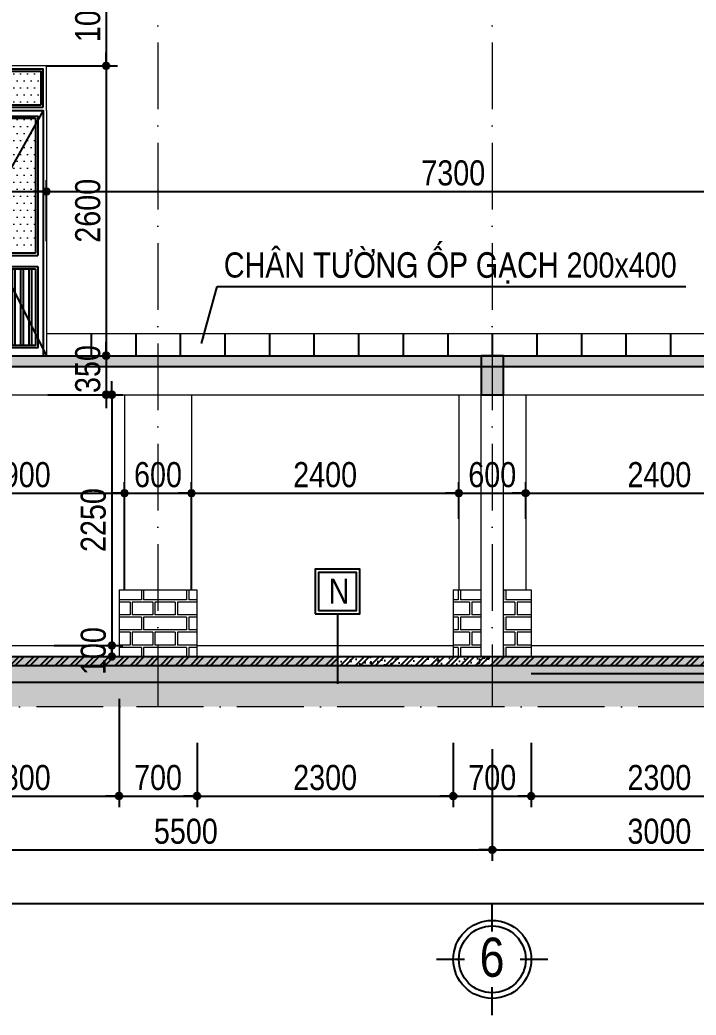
# Model space of a CAD drawing. Extents: x -1107188 to -523840, y 39692 to 514392.
# Drawn here: x -1063718 to -1057648, y 347900 to 356829 of the extents above; entities that cross this region are included whole.
import ezdxf
from ezdxf.enums import TextEntityAlignment as Align

# ---------------------------------------------------------------- set-up
doc = ezdxf.new("R2010")
doc.units = 0
doc.linetypes.add('ACAD_ISO10W100', pattern=[18, 12, -3, 0, -3])
doc.layers.get('0').update_dxf_attribs({"color": 255, "linetype": 'CONTINUOUS'})
doc.layers.get('DEFPOINTS').update_dxf_attribs({"linetype": 'CONTINUOUS'})
for name, color, linetype in [('009', 251, 'CONTINUOUS'), ('04', 4, 'CONTINUOUS'), ('DIM', 1, 'CONTINUOUS'), ('DOOR', 20, 'CONTINUOUS'), ('HACTH', 8, 'CONTINUOUS'), ('HATCH', 8, 'CONTINUOUS'), ('TAGS', 60, 'CONTINUOUS'), ('TEXT', 7, 'CONTINUOUS'), ('TUONG', 131, 'CONTINUOUS')]:
    doc.layers.add(name, color=color, linetype=linetype)
for name, color, linetype, lineweight in [('HACHT', 8, 'CONTINUOUS', 5), ('kinh', 153, 'CONTINUOUS', 13), ('NET-THAY', 2, 'CONTINUOUS', 13), ('TRUC', 24, 'CONTINUOUS', 0)]:
    doc.layers.add(name, color=color, linetype=linetype, lineweight=lineweight)
doc.styles.add('1', font='', dxfattribs={"height": 250})
doc.styles.add('HEL-CONDENSE', font='')
doc.styles.add('HELVECONDENSE', font='', dxfattribs={"height": 250})
doc.styles.add('KICHTHUOC', font='', dxfattribs={"width": 0.8})
doc.styles.add('VNI-HELVE-CONDENSEN', font='')
doc.styles.get('1').set_extended_font_data('VNI-Helve-Condense')
doc.styles.get('HEL-CONDENSE').set_extended_font_data('VNI-Helve-Condense')
doc.styles.get('HELVECONDENSE').set_extended_font_data('VNI-Helve-Condense')
doc.styles.get('KICHTHUOC').set_extended_font_data('VNI-Helve-Condense')
doc.styles.get('VNI-HELVE-CONDENSEN').set_extended_font_data('VNI-Helve-Condense')
doc.dimstyles.new('1-100', dxfattribs={"dimtxt": 200, "dimasz": 60, "dimexe": 0, "dimexo": 0, "dimgap": 70, "dimtad": 1, "dimtoh": 1, "dimdec": 0, "dimzin": 9, "dimdsep": 46, "dimtxsty": 'KICHTHUOC', "dimblk": 'KTHUOC', "dimcen": 15, "dimdle": 150, "dimclrd": 256, "dimclre": 256, "dimclrt": 7, "dimadec": 0, "dimazin": 0, "dimtfac": 1, "dimtdec": 0, "dimtix": 1, "dimtmove": 2, "dimatfit": 3, "dimfxl": 1, "dimtolj": 1, "dimtzin": 1, "dimarcsym": 0})
doc.dimstyles.new('D100', dxfattribs={"dimtxt": 225, "dimasz": 1.2, "dimexe": 100, "dimexo": 0, "dimgap": 50, "dimtad": 1, "dimdec": 0, "dimzin": 13, "dimdsep": 46, "dimtxsty": 'HEL-CONDENSE', "dimblk": 'D50', "dimcen": 0, "dimclrd": 1, "dimclre": 1, "dimclrt": 7, "dimadec": 0, "dimazin": 0, "dimtfac": 1, "dimtdec": 0, "dimtmove": 0, "dimatfit": 3, "dimldrblk": 'D50', "dimfxl": 1, "dimtolj": 1, "dimtzin": 13, "dimarcsym": 0})
pattern_1 = [(180, (-2383834.07, 165585.9), (-3e-14, -270.968), [387.35, -19.05]), (180, (-2383834.07, 165471.6), (-3e-14, -270.968), [387.35, -19.05]), (180, (-2383935.67, 165450.43), (-3e-14, -270.968), [184.15, -19.05]), (180, (-2383935.67, 165336.13), (-3e-14, -270.968), [184.15, -19.05]), (270, (-2383834.07, 165585.9), (406.4, -7e-14), [114.3, -156.6672]), (270, (-2383815, 165585.9), (406.4, -7e-14), [114.3, -156.6672]), (270, (-2383935.67, 165450.43), (203.2, -4e-14), [114.3, -156.6672]), (270, (-2383916.62, 165450.43), (203.2, -4e-14), [114.3, -156.6672])]
pattern_2 = [(50, (-2383834.07, 165885.91), (182.184669, -15.939086), [19.05, -209.55]), (355, (-2383834.07, 165885.91), (-35.242826, 191.056643), [15.24, -167.64]), (100.451, (-2383818.89, 165884.58), (146.942502, 175.116688), [16.19, -178.09]), (46.1842, (-2383834.07, 165936.71), (271.07904, -42.042328), [28.575, -314.325]), (96.6356, (-2383811.48, 165933.2), (237.404234, 247.425556), [24.285, -267.135]), (351.184, (-2383834.07, 165936.7), (237.404606, 247.42512), [22.86, -251.46]), (21, (-2383808.67, 165924.01), (151.61488, -102.265519), [19.05, -209.55]), (326, (-2383808.67, 165924.01), (61.802028, 184.187966), [15.24, -167.64]), (71.4514, (-2383796.04, 165915.49), (213.41649, 81.922858), [16.19, -178.09]), (37.5, (-2383834.07, 165885.91), (3.0886033, 84.555039), [0, -165.608, 0, -170.18, 0, -168.275]), (7.5, (-2383834.07, 165885.91), (66.8196625, 100.180575), [0, -97.028, 0, -161.798, 0, -64.135]), (327.5, (-2383890.71, 165885.91), (135.590595, -5.728744), [0, -63.5, 0, -198.12, 0, -262.89]), (317.5, (-2383916.11, 165885.91), (148.129181, 25.426491), [0, -82.55, 0, -131.572, 0, -186.69])]
pattern_3 = [(37.5, (-2383834.07, 165885.91), (-3.2000626, 97.8826475), [0, -77.216, 0, -86.36, 0, -82.55]), (7.5, (-2383834.07, 165885.91), (89.904657, 143.36502), [0, -41.656, 0, -69.596, 0, -26.67]), (327.5, (-2383896.55, 165885.91), (158.198474, 0.287437), [0, -25.4, 0, -91.44, 0, -119.38]), (317.5, (-2383896.55, 165885.91), (152.71129, 44.585865), [0, -12.7, 0, -59.944, 0, -68.58])]
pattern_4 = [(45, (-2383834.07, 165885.91), (-67.351921, 67.351921), []), (45, (-2383789.17, 165885.91), (-67.351921, 67.351921), [])]

# ---------------------------------------------------------------- blocks, each defined once
blk = doc.blocks.new('D50')
at = {"layer": 'DIM'}
blk.add_hatch(color=256, dxfattribs=at).paths.add_polyline_path([(25, 0, 1), (-25, 0, 1)])
blk.add_line((25, 0), (100, 0), dxfattribs=at)
blk.add_circle((0, 0), 25, dxfattribs=at)
blk = doc.blocks.new('*D1077')
at = {"layer": 'DEFPOINTS', "color": 0, "transparency": 16777216}
for p in [(-1064978, 350287.3), (-1059478, 350287.3), (-1059478, 349383.3)]:
    blk.add_point(p, dxfattribs=at)
at = {"layer": 'DIM', "color": 1, "lineweight": -2, "transparency": 16777216}
for p, q in [((-1064978, 350287.3), (-1064978, 349283.3)), ((-1059478, 350287.3), (-1059478, 349283.3)), ((-1064976.8, 349383.3), (-1059479.2, 349383.3))]:
    blk.add_line(p, q, dxfattribs=at)
at = {"layer": 'DIM', "color": 1, "lineweight": -2, "transparency": 16777216, "xscale": 1.199999999999999, "yscale": 1.199999999999999, "zscale": 1.199999999999999, "rotation": 180}
blk.add_blockref('D50', (-1064978, 349383.3), dxfattribs=at)
at = {"layer": 'DIM', "color": 1, "lineweight": -2, "transparency": 16777216, "xscale": 1.199999999999999, "yscale": 1.199999999999999, "zscale": 1.199999999999999}
blk.add_blockref('D50', (-1059478, 349383.3), dxfattribs=at)
at = {"layer": 'DIM', "color": 7, "transparency": 16777216, "insert": (-1062228, 349548.2), "char_height": 225, "attachment_point": 5, "style": 'HEL-CONDENSE'}
blk.add_mtext('\\A1;5500', dxfattribs=at)
blk = doc.blocks.new('*D1078')
at = {"layer": 'DEFPOINTS', "color": 0, "transparency": 16777216}
for p in [(-1059478, 350287.3), (-1056478, 350287.3), (-1056478, 349383.3)]:
    blk.add_point(p, dxfattribs=at)
at = {"layer": 'DIM', "color": 1, "lineweight": -2, "transparency": 16777216}
for p, q in [((-1059478, 350287.3), (-1059478, 349283.3)), ((-1056478, 350287.3), (-1056478, 349283.3)), ((-1059476.8, 349383.3), (-1056479.2, 349383.3))]:
    blk.add_line(p, q, dxfattribs=at)
at = {"layer": 'DIM', "color": 1, "lineweight": -2, "transparency": 16777216, "xscale": 1.199999999999999, "yscale": 1.199999999999999, "zscale": 1.199999999999999, "rotation": 180}
blk.add_blockref('D50', (-1059478, 349383.3), dxfattribs=at)
at = {"layer": 'DIM', "color": 1, "lineweight": -2, "transparency": 16777216, "xscale": 1.199999999999999, "yscale": 1.199999999999999, "zscale": 1.199999999999999}
blk.add_blockref('D50', (-1056478, 349383.3), dxfattribs=at)
at = {"layer": 'DIM', "color": 7, "transparency": 16777216, "insert": (-1057978, 349548.2), "char_height": 225, "attachment_point": 5, "style": 'HEL-CONDENSE'}
blk.add_mtext('\\A1;3000', dxfattribs=at)
blk = doc.blocks.new('*D1080')
at = {"layer": 'DEFPOINTS', "color": 0, "transparency": 16777216}
for p in [(-1083478, 350287.3), (-1050478, 350287.3), (-1050478, 348899.9)]:
    blk.add_point(p, dxfattribs=at)
at = {"layer": 'DIM', "color": 1, "lineweight": -2, "transparency": 16777216}
for p, q in [((-1083478, 350287.3), (-1083478, 348799.9)), ((-1050478, 350287.3), (-1050478, 348799.9)), ((-1083476.8, 348899.9), (-1050479.2, 348899.9))]:
    blk.add_line(p, q, dxfattribs=at)
at = {"layer": 'DIM', "color": 1, "lineweight": -2, "transparency": 16777216, "xscale": 1.199999999999999, "yscale": 1.199999999999999, "zscale": 1.199999999999999, "rotation": 180}
blk.add_blockref('D50', (-1083478, 348899.9), dxfattribs=at)
at = {"layer": 'DIM', "color": 1, "lineweight": -2, "transparency": 16777216, "xscale": 1.199999999999999, "yscale": 1.199999999999999, "zscale": 1.199999999999999}
blk.add_blockref('D50', (-1050478, 348899.9), dxfattribs=at)
at = {"layer": 'DIM', "color": 7, "transparency": 16777216, "insert": (-1066978, 349064.8), "char_height": 225, "attachment_point": 5, "style": 'HEL-CONDENSE'}
blk.add_mtext('\\A1;33000', dxfattribs=at)
blk = doc.blocks.new('A$C206177D3')
at = {"layer": 'TAGS', "ltscale": 1000}
for p, q in [((-36.6, 240.1), (-36.6, 490.1)), ((-286.6, -9.9), (-536.6, -9.9)), ((463.4, -9.9), (213.4, -9.9)), ((-36.6, -509.9), (-36.6, -259.9))]:
    blk.add_line(p, q, dxfattribs=at)
blk.add_circle((-36.6, -9.9), 350, dxfattribs=at)
at = {"layer": 'TAGS', "color": 254, "ltscale": 1000}
blk.add_circle((-36.6, -9.9), 300, dxfattribs=at)
at = {"layer": 'TAGS', "ltscale": 1000, "style": 'VNI-HELVE-CONDENSEN'}
blk.add_attdef('A', text='', height=350, dxfattribs=at).set_placement((-38.3, -165.6), align=Align.CENTER)
blk = doc.blocks.new('KH-CUADI')
at = {"layer": 'TAGS'}
blk.add_lwpolyline([(-124, 300), (-300, 124), (-300, -124), (-124, -300), (124, -300), (300, -124), (300, 124), (124, 300)], close=True, dxfattribs=at)
at = {"layer": 'TAGS', "style": 'VNI-HELVE-CONDENSEN'}
blk.add_attdef('D', text='', height=300, dxfattribs=at).set_placement((0, 0), align=Align.MIDDLE)
blk = doc.blocks.new('7')
at = {"layer": 'HATCH', "ltscale": 0.5}
h = blk.add_hatch(dxfattribs=at)
h.set_pattern_fill('ANSI32', color=256, scale=200, angle=45, style=0)
h.set_pattern_definition([(90, (-531059.8, 53674.22), (-75, 1e-14), []), (90, (-531034.8, 53699.22), (-75, 1e-14), [])])
h.paths.add_polyline_path([(-394.9, -1820), (-530, -1820), (-530, -2510), (-100, -2510), (-100, -2402.5)])
h.paths.add_polyline_path([(-100, -1820), (-394.9, -1820), (-100, -2402.5)], flags=17)
h.paths.add_polyline_path([(-670, -1820), (-805.1, -1820), (-1100, -2402.5), (-1100, -2510), (-670, -2510)])
h.paths.add_polyline_path([(-805.1, -1820), (-1100, -1820), (-1100, -2402.5)])
at = {"layer": 'kinh', "ltscale": 0.5}
h = blk.add_hatch(dxfattribs=at)
h.set_pattern_fill('DOTS', color=256, scale=1000, style=0)
h.set_pattern_definition([(0, (45757.98, -347217.66), (31.25, 62.5), [0, -62.5])])
h.paths.add_polyline_path([(-1140, -60), (-1140, -340), (-60, -340), (-60, -60)])
h = blk.add_hatch(dxfattribs=at)
h.set_pattern_fill('DOTS', color=256, scale=1000, style=0)
h.set_pattern_definition([(0, (45757.98, -347190.17), (31.25, 62.5), [0, -62.5])])
h.paths.add_polyline_path([(-1100, -472.5), (-1100, -1652.5), (-700, -1652.5), (-700, -472.5)])
h.paths.add_polyline_path([(-100, -1652.5), (-100, -472.5), (-500, -472.5), (-500, -1652.5)])
at = {"layer": 'DOOR'}
for p, q in [((-650, -1700), (-1120, -1700)), ((-550, -1700), (-80, -1700)), ((-650, -1800), (-1120, -1800)), ((-550, -1800), (-80, -1800))]:
    blk.add_line(p, q, dxfattribs=at)
for points in [[(-30, -370), (-30, -30), (-1170, -30)], [(-1170, -370), (-1170, -30)], [(-1170, -370), (-30, -370)], [(-600, -2600), (-600, -400), (-1170, -400), (-1170, -2600)], [(-600, -2600), (-600, -400), (-30, -400), (-30, -2600)], [(-650, -1700), (-650, -450), (-1120, -450), (-1120, -1700)], [(-550, -1700), (-550, -450), (-80, -450), (-80, -1700)], [(-1120, -1800), (-1120, -2530), (-650, -2530), (-650, -1800)], [(-80, -1800), (-80, -2530), (-550, -2530), (-550, -1800)]]:
    blk.add_lwpolyline(points, dxfattribs=at)
at = {"layer": 'HACTH'}
blk.add_lwpolyline([(-50, -350), (-50, -50), (-1150, -50), (-1150, -350), (-50, -350)], close=True, dxfattribs=at)
for points in [[(-1170, -400), (-600, -1415), (-1200, -2600)], [(-30, -400), (-600, -1415), (0, -2600)]]:
    blk.add_lwpolyline(points, dxfattribs=at)
for radius in [28.7, 7.25]:
    blk.add_circle((-510.6, -1750), radius, dxfattribs=at)
at = {"layer": 'HATCH'}
for p, q in [((-670, -470), (-1100, -470)), ((-1100, -470), (-1100, -1680)), ((-670, -1680), (-670, -470)), ((-530, -1680), (-530, -470)), ((-530, -470), (-100, -470)), ((-100, -470), (-100, -1680)), ((-1100, -1680), (-670, -1680)), ((-100, -1680), (-530, -1680)), ((-1100, -1820), (-1100, -2510)), ((-670, -1820), (-1100, -1820)), ((-670, -2510), (-670, -1820)), ((-530, -2510), (-530, -1820)), ((-530, -1820), (-100, -1820)), ((-100, -1820), (-100, -2510)), ((-1100, -2510), (-670, -2510)), ((-100, -2510), (-530, -2510))]:
    blk.add_line(p, q, dxfattribs=at)
at = {"layer": 'NET-THAY'}
for p, q in [((-1200, -400), (-1200, -2600)), ((0, -400), (0, -2600)), ((-600, -2600), (-1200, -2600)), ((-600, -2600), (0, -2600))]:
    blk.add_line(p, q, dxfattribs=at)
for points in [[(0, -400), (0, 0), (-1200, 0)], [(-1200, -400), (-1200, 0)], [(-505.4, -1750), (-514.7, -1750)]]:
    blk.add_lwpolyline(points, dxfattribs=at)
blk.add_circle((-510.6, -1750), 35.2, dxfattribs=at)
at = {"layer": 'TAGS', "linetype": 'Continuous'}
ref = blk.add_blockref('KH-CUADI', (-600.1, -196.3), dxfattribs=dict(at, xscale=0.75, yscale=0.75, zscale=0.75, rotation=180))
ref.add_attrib('D', 'Ñ2', dxfattribs={"color": 7, "height": 200, "style": 'VNI-HELVE-CONDENSEN'}).set_placement((-600.1, -196.3), align=Align.MIDDLE)
blk = doc.blocks.new('*D1178')
at = {"layer": 'DEFPOINTS', "color": 0, "linetype": 'Continuous', "transparency": 16777216}
for p in [(-1063280.7, 357416.2), (-1063478, 356416.2), (-1062942.7, 356416.2)]:
    blk.add_point(p, dxfattribs=at)
at = {"layer": 'DIM', "color": 1, "linetype": 'Continuous', "lineweight": -2, "transparency": 16777216}
for p, q in [((-1063280.7, 357416.2), (-1062842.7, 357416.2)), ((-1062942.7, 357415), (-1062942.7, 356417.4)), ((-1063478, 356416.2), (-1062842.7, 356416.2))]:
    blk.add_line(p, q, dxfattribs=at)
at = {"layer": 'DIM', "color": 1, "linetype": 'Continuous', "lineweight": -2, "transparency": 16777216, "xscale": 1.199999999999999, "yscale": 1.199999999999999, "zscale": 1.199999999999999}
for p, rotation in [((-1062942.7, 357416.2), 90), ((-1062942.7, 356416.2), 270)]:
    blk.add_blockref('D50', p, dxfattribs=dict(at, rotation=rotation))
at = {"layer": 'DIM', "color": 7, "linetype": 'Continuous', "transparency": 16777216, "insert": (-1063107.6, 356916.2), "char_height": 225, "attachment_point": 5, "rotation": 90, "style": 'HEL-CONDENSE'}
blk.add_mtext('\\A1;1000', dxfattribs=at)
blk = doc.blocks.new('*D1179')
at = {"layer": 'DEFPOINTS', "color": 0, "linetype": 'Continuous', "transparency": 16777216}
for p in [(-1063478, 356416.2), (-1063258.6, 353816.2), (-1062942.7, 353816.2)]:
    blk.add_point(p, dxfattribs=at)
at = {"layer": 'DIM', "color": 1, "linetype": 'Continuous', "lineweight": -2, "transparency": 16777216}
for p, q in [((-1063478, 356416.2), (-1062842.7, 356416.2)), ((-1062942.7, 356415), (-1062942.7, 353817.4)), ((-1063258.6, 353816.2), (-1062842.7, 353816.2))]:
    blk.add_line(p, q, dxfattribs=at)
at = {"layer": 'DIM', "color": 1, "linetype": 'Continuous', "lineweight": -2, "transparency": 16777216, "xscale": 1.199999999999999, "yscale": 1.199999999999999, "zscale": 1.199999999999999}
for p, rotation in [((-1062942.7, 356416.2), 90), ((-1062942.7, 353816.2), 270)]:
    blk.add_blockref('D50', p, dxfattribs=dict(at, rotation=rotation))
at = {"layer": 'DIM', "color": 7, "linetype": 'Continuous', "transparency": 16777216, "insert": (-1063107.6, 355116.2), "char_height": 225, "attachment_point": 5, "rotation": 90, "style": 'HEL-CONDENSE'}
blk.add_mtext('\\A1;2600', dxfattribs=at)
blk = doc.blocks.new('*D1180')
at = {"layer": 'DEFPOINTS', "color": 0, "linetype": 'Continuous', "transparency": 16777216}
for p in [(-1063258.6, 353816.2), (-1063432.9, 353466.2), (-1062942.7, 353466.2)]:
    blk.add_point(p, dxfattribs=at)
at = {"layer": 'DIM', "color": 1, "linetype": 'Continuous', "lineweight": -2, "transparency": 16777216}
for p, q in [((-1063258.6, 353816.2), (-1062842.7, 353816.2)), ((-1062942.7, 353815), (-1062942.7, 353467.4)), ((-1063432.9, 353466.2), (-1062842.7, 353466.2))]:
    blk.add_line(p, q, dxfattribs=at)
at = {"layer": 'DIM', "color": 1, "linetype": 'Continuous', "lineweight": -2, "transparency": 16777216, "xscale": 1.199999999999999, "yscale": 1.199999999999999, "zscale": 1.199999999999999}
for p, rotation in [((-1062942.7, 353816.2), 90), ((-1062942.7, 353466.2), 270)]:
    blk.add_blockref('D50', p, dxfattribs=dict(at, rotation=rotation))
at = {"layer": 'DIM', "color": 7, "linetype": 'Continuous', "transparency": 16777216, "insert": (-1063107.6, 353696.2), "char_height": 225, "attachment_point": 5, "rotation": 90, "style": 'HEL-CONDENSE'}
blk.add_mtext('\\A1;350', dxfattribs=at)
blk = doc.blocks.new('*D1210')
at = {"layer": 'DEFPOINTS', "color": 0, "linetype": 'Continuous', "transparency": 16777216}
for p in [(-1063466.7, 353466.2), (-1063410.6, 351216.2), (-1062892.7, 351216.2)]:
    blk.add_point(p, dxfattribs=at)
at = {"layer": 'DIM', "color": 1, "linetype": 'Continuous', "lineweight": -2, "transparency": 16777216}
for p, q in [((-1063466.7, 353466.2), (-1062792.7, 353466.2)), ((-1062892.7, 353465), (-1062892.7, 351217.4)), ((-1063410.6, 351216.2), (-1062792.7, 351216.2))]:
    blk.add_line(p, q, dxfattribs=at)
at = {"layer": 'DIM', "color": 1, "linetype": 'Continuous', "lineweight": -2, "transparency": 16777216, "xscale": 1.199999999999999, "yscale": 1.199999999999999, "zscale": 1.199999999999999}
for p, rotation in [((-1062892.7, 353466.2), 90), ((-1062892.7, 351216.2), 270)]:
    blk.add_blockref('D50', p, dxfattribs=dict(at, rotation=rotation))
at = {"layer": 'DIM', "color": 7, "linetype": 'Continuous', "transparency": 16777216, "insert": (-1063057.6, 352341.2), "char_height": 225, "attachment_point": 5, "rotation": 90, "style": 'HEL-CONDENSE'}
blk.add_mtext('\\A1;2250', dxfattribs=at)
blk = doc.blocks.new('*D1211')
at = {"layer": 'DEFPOINTS', "color": 0, "linetype": 'Continuous', "transparency": 16777216}
for p in [(-1063410.6, 351216.2), (-1063410.6, 351116.2), (-1062892.7, 351116.2)]:
    blk.add_point(p, dxfattribs=at)
at = {"layer": 'DIM', "color": 1, "linetype": 'Continuous', "lineweight": -2, "transparency": 16777216}
for p, q in [((-1063410.6, 351216.2), (-1062792.7, 351216.2)), ((-1062892.7, 351217.4), (-1062892.7, 351218.6)), ((-1062892.7, 351216.2), (-1062892.7, 351116.2)), ((-1063410.6, 351116.2), (-1062792.7, 351116.2)), ((-1062892.7, 351115), (-1062892.7, 351113.8))]:
    blk.add_line(p, q, dxfattribs=at)
at = {"layer": 'DIM', "color": 1, "linetype": 'Continuous', "lineweight": -2, "transparency": 16777216, "xscale": 1.199999999999999, "yscale": 1.199999999999999, "zscale": 1.199999999999999}
for p, rotation in [((-1062892.7, 351216.2), 270), ((-1062892.7, 351116.2), 90)]:
    blk.add_blockref('D50', p, dxfattribs=dict(at, rotation=rotation))
at = {"layer": 'DIM', "color": 7, "linetype": 'Continuous', "transparency": 16777216, "insert": (-1063057.6, 351166.2), "char_height": 225, "attachment_point": 5, "rotation": 90, "style": 'HEL-CONDENSE'}
blk.add_mtext('\\A1;100', dxfattribs=at)
blk = doc.blocks.new('*D1193')
at = {"layer": 'DEFPOINTS', "color": 0, "linetype": 'Continuous', "transparency": 16777216}
for p in [(-1063478, 355289.7), (-1064678, 355093.1), (-1063478, 354842.4)]:
    blk.add_point(p, dxfattribs=at)
at = {"layer": 'DIM', "color": 1, "linetype": 'Continuous', "lineweight": -2, "transparency": 16777216}
for p, q in [((-1064678, 355093.1), (-1064678, 355389.7)), ((-1063478, 354842.4), (-1063478, 355389.7)), ((-1064676.8, 355289.7), (-1063479.2, 355289.7))]:
    blk.add_line(p, q, dxfattribs=at)
at = {"layer": 'DIM', "color": 1, "linetype": 'Continuous', "lineweight": -2, "transparency": 16777216, "xscale": 1.199999999999999, "yscale": 1.199999999999999, "zscale": 1.199999999999999, "rotation": 180}
blk.add_blockref('D50', (-1064678, 355289.7), dxfattribs=at)
at = {"layer": 'DIM', "color": 1, "linetype": 'Continuous', "lineweight": -2, "transparency": 16777216, "xscale": 1.199999999999999, "yscale": 1.199999999999999, "zscale": 1.199999999999999}
blk.add_blockref('D50', (-1063478, 355289.7), dxfattribs=at)
at = {"layer": 'DIM', "color": 7, "linetype": 'Continuous', "transparency": 16777216, "insert": (-1064078, 355454.6), "char_height": 225, "attachment_point": 5, "style": 'HEL-CONDENSE'}
blk.add_mtext('\\A1;1200', dxfattribs=at)
blk = doc.blocks.new('*D1194')
at = {"layer": 'DEFPOINTS', "color": 0, "linetype": 'Continuous', "transparency": 16777216}
for p in [(-1056178, 355289.7), (-1056178, 355093.1), (-1063478, 354842.4)]:
    blk.add_point(p, dxfattribs=at)
at = {"layer": 'DIM', "color": 1, "linetype": 'Continuous', "lineweight": -2, "transparency": 16777216}
for p, q in [((-1063478, 354842.4), (-1063478, 355389.7)), ((-1056178, 355093.1), (-1056178, 355389.7)), ((-1063476.8, 355289.7), (-1056179.2, 355289.7))]:
    blk.add_line(p, q, dxfattribs=at)
at = {"layer": 'DIM', "color": 1, "linetype": 'Continuous', "lineweight": -2, "transparency": 16777216, "xscale": 1.199999999999999, "yscale": 1.199999999999999, "zscale": 1.199999999999999, "rotation": 180}
blk.add_blockref('D50', (-1063478, 355289.7), dxfattribs=at)
at = {"layer": 'DIM', "color": 1, "linetype": 'Continuous', "lineweight": -2, "transparency": 16777216, "xscale": 1.199999999999999, "yscale": 1.199999999999999, "zscale": 1.199999999999999}
blk.add_blockref('D50', (-1056178, 355289.7), dxfattribs=at)
at = {"layer": 'DIM', "color": 7, "linetype": 'Continuous', "transparency": 16777216, "insert": (-1059828, 355454.6), "char_height": 225, "attachment_point": 5, "style": 'HEL-CONDENSE'}
blk.add_mtext('\\A1;7300', dxfattribs=at)
blk = doc.blocks.new('*D1270')
at = {"layer": 'DEFPOINTS', "color": 0, "linetype": 'Continuous', "transparency": 16777216}
for p in [(-1062828, 350737.3), (-1064628, 350251.3), (-1062828, 349865.3)]:
    blk.add_point(p, dxfattribs=at)
at = {"layer": 'DIM', "color": 1, "linetype": 'Continuous', "lineweight": -2, "transparency": 16777216}
for p, q in [((-1062828, 350737.3), (-1062828, 349765.3)), ((-1064628, 350251.3), (-1064628, 349765.3)), ((-1064626.8, 349865.3), (-1062829.2, 349865.3))]:
    blk.add_line(p, q, dxfattribs=at)
at = {"layer": 'DIM', "color": 1, "linetype": 'Continuous', "lineweight": -2, "transparency": 16777216, "xscale": 1.199999999999999, "yscale": 1.199999999999999, "zscale": 1.199999999999999, "rotation": 180}
blk.add_blockref('D50', (-1064628, 349865.3), dxfattribs=at)
at = {"layer": 'DIM', "color": 1, "linetype": 'Continuous', "lineweight": -2, "transparency": 16777216, "xscale": 1.199999999999999, "yscale": 1.199999999999999, "zscale": 1.199999999999999}
blk.add_blockref('D50', (-1062828, 349865.3), dxfattribs=at)
at = {"layer": 'DIM', "color": 7, "linetype": 'Continuous', "transparency": 16777216, "insert": (-1063728, 350030.2), "char_height": 225, "attachment_point": 5, "style": 'HEL-CONDENSE'}
blk.add_mtext('\\A1;1800', dxfattribs=at)
blk = doc.blocks.new('*D1271')
at = {"layer": 'DEFPOINTS', "color": 0, "linetype": 'Continuous', "transparency": 16777216}
for p in [(-1062128, 350342.6), (-1062828, 350251.3), (-1062128, 349865.3)]:
    blk.add_point(p, dxfattribs=at)
at = {"layer": 'DIM', "color": 1, "linetype": 'Continuous', "lineweight": -2, "transparency": 16777216}
for p, q in [((-1062128, 350342.6), (-1062128, 349765.3)), ((-1062828, 350251.3), (-1062828, 349765.3)), ((-1062826.8, 349865.3), (-1062129.2, 349865.3))]:
    blk.add_line(p, q, dxfattribs=at)
at = {"layer": 'DIM', "color": 1, "linetype": 'Continuous', "lineweight": -2, "transparency": 16777216, "xscale": 1.199999999999999, "yscale": 1.199999999999999, "zscale": 1.199999999999999, "rotation": 180}
blk.add_blockref('D50', (-1062828, 349865.3), dxfattribs=at)
at = {"layer": 'DIM', "color": 1, "linetype": 'Continuous', "lineweight": -2, "transparency": 16777216, "xscale": 1.199999999999999, "yscale": 1.199999999999999, "zscale": 1.199999999999999}
blk.add_blockref('D50', (-1062128, 349865.3), dxfattribs=at)
at = {"layer": 'DIM', "color": 7, "linetype": 'Continuous', "transparency": 16777216, "insert": (-1062478, 350030.2), "char_height": 225, "attachment_point": 5, "style": 'HEL-CONDENSE'}
blk.add_mtext('\\A1;700', dxfattribs=at)
blk = doc.blocks.new('*D1272')
at = {"layer": 'DEFPOINTS', "color": 0, "linetype": 'Continuous', "transparency": 16777216}
for p in [(-1062128, 350342.6), (-1059828, 350342.6), (-1059828, 349865.3)]:
    blk.add_point(p, dxfattribs=at)
at = {"layer": 'DIM', "color": 1, "linetype": 'Continuous', "lineweight": -2, "transparency": 16777216}
for p, q in [((-1062128, 350342.6), (-1062128, 349765.3)), ((-1059828, 350342.6), (-1059828, 349765.3)), ((-1062126.8, 349865.3), (-1059829.2, 349865.3))]:
    blk.add_line(p, q, dxfattribs=at)
at = {"layer": 'DIM', "color": 1, "linetype": 'Continuous', "lineweight": -2, "transparency": 16777216, "xscale": 1.199999999999999, "yscale": 1.199999999999999, "zscale": 1.199999999999999, "rotation": 180}
blk.add_blockref('D50', (-1062128, 349865.3), dxfattribs=at)
at = {"layer": 'DIM', "color": 1, "linetype": 'Continuous', "lineweight": -2, "transparency": 16777216, "xscale": 1.199999999999999, "yscale": 1.199999999999999, "zscale": 1.199999999999999}
blk.add_blockref('D50', (-1059828, 349865.3), dxfattribs=at)
at = {"layer": 'DIM', "color": 7, "linetype": 'Continuous', "transparency": 16777216, "insert": (-1060978, 350030.2), "char_height": 225, "attachment_point": 5, "style": 'HEL-CONDENSE'}
blk.add_mtext('\\A1;2300', dxfattribs=at)
blk = doc.blocks.new('*D1273')
at = {"layer": 'DEFPOINTS', "color": 0, "linetype": 'Continuous', "transparency": 16777216}
for p in [(-1059828, 350342.6), (-1059128, 350342.6), (-1059128, 349865.3)]:
    blk.add_point(p, dxfattribs=at)
at = {"layer": 'DIM', "color": 1, "linetype": 'Continuous', "lineweight": -2, "transparency": 16777216}
for p, q in [((-1059828, 350342.6), (-1059828, 349765.3)), ((-1059128, 350342.6), (-1059128, 349765.3)), ((-1059826.8, 349865.3), (-1059129.2, 349865.3))]:
    blk.add_line(p, q, dxfattribs=at)
at = {"layer": 'DIM', "color": 1, "linetype": 'Continuous', "lineweight": -2, "transparency": 16777216, "xscale": 1.199999999999999, "yscale": 1.199999999999999, "zscale": 1.199999999999999, "rotation": 180}
blk.add_blockref('D50', (-1059828, 349865.3), dxfattribs=at)
at = {"layer": 'DIM', "color": 1, "linetype": 'Continuous', "lineweight": -2, "transparency": 16777216, "xscale": 1.199999999999999, "yscale": 1.199999999999999, "zscale": 1.199999999999999}
blk.add_blockref('D50', (-1059128, 349865.3), dxfattribs=at)
at = {"layer": 'DIM', "color": 7, "linetype": 'Continuous', "transparency": 16777216, "insert": (-1059478, 350030.2), "char_height": 225, "attachment_point": 5, "style": 'HEL-CONDENSE'}
blk.add_mtext('\\A1;700', dxfattribs=at)
blk = doc.blocks.new('*D1274')
at = {"layer": 'DEFPOINTS', "color": 0, "linetype": 'Continuous', "transparency": 16777216}
for p in [(-1059128, 350342.6), (-1056828, 350342.6), (-1056828, 349865.3)]:
    blk.add_point(p, dxfattribs=at)
at = {"layer": 'DIM', "color": 1, "linetype": 'Continuous', "lineweight": -2, "transparency": 16777216}
for p, q in [((-1059128, 350342.6), (-1059128, 349765.3)), ((-1056828, 350342.6), (-1056828, 349765.3)), ((-1059126.8, 349865.3), (-1056829.2, 349865.3))]:
    blk.add_line(p, q, dxfattribs=at)
at = {"layer": 'DIM', "color": 1, "linetype": 'Continuous', "lineweight": -2, "transparency": 16777216, "xscale": 1.199999999999999, "yscale": 1.199999999999999, "zscale": 1.199999999999999, "rotation": 180}
blk.add_blockref('D50', (-1059128, 349865.3), dxfattribs=at)
at = {"layer": 'DIM', "color": 1, "linetype": 'Continuous', "lineweight": -2, "transparency": 16777216, "xscale": 1.199999999999999, "yscale": 1.199999999999999, "zscale": 1.199999999999999}
blk.add_blockref('D50', (-1056828, 349865.3), dxfattribs=at)
at = {"layer": 'DIM', "color": 7, "linetype": 'Continuous', "transparency": 16777216, "insert": (-1057978, 350030.2), "char_height": 225, "attachment_point": 5, "style": 'HEL-CONDENSE'}
blk.add_mtext('\\A1;2300', dxfattribs=at)
blk = doc.blocks.new('*D1293')
at = {"layer": 'DEFPOINTS', "color": 0, "linetype": 'Continuous', "transparency": 16777216}
for p in [(-1062778, 352582.4), (-1064678, 351716.2), (-1062778, 351716.2)]:
    blk.add_point(p, dxfattribs=at)
at = {"layer": 'DIM', "color": 1, "linetype": 'Continuous', "lineweight": -2, "transparency": 16777216}
for p, q in [((-1064678, 351716.2), (-1064678, 352682.4)), ((-1062778, 351716.2), (-1062778, 352682.4)), ((-1064676.8, 352582.4), (-1062779.2, 352582.4))]:
    blk.add_line(p, q, dxfattribs=at)
at = {"layer": 'DIM', "color": 1, "linetype": 'Continuous', "lineweight": -2, "transparency": 16777216, "xscale": 1.199999999999999, "yscale": 1.199999999999999, "zscale": 1.199999999999999, "rotation": 180}
blk.add_blockref('D50', (-1064678, 352582.4), dxfattribs=at)
at = {"layer": 'DIM', "color": 1, "linetype": 'Continuous', "lineweight": -2, "transparency": 16777216, "xscale": 1.199999999999999, "yscale": 1.199999999999999, "zscale": 1.199999999999999}
blk.add_blockref('D50', (-1062778, 352582.4), dxfattribs=at)
at = {"layer": 'DIM', "color": 7, "linetype": 'Continuous', "transparency": 16777216, "insert": (-1063728, 352747.3), "char_height": 225, "attachment_point": 5, "style": 'HEL-CONDENSE'}
blk.add_mtext('\\A1;1900', dxfattribs=at)
blk = doc.blocks.new('*D1294')
at = {"layer": 'DEFPOINTS', "color": 0, "linetype": 'Continuous', "transparency": 16777216}
for p in [(-1062178, 352582.4), (-1062778, 351716.2), (-1062178, 351716.2)]:
    blk.add_point(p, dxfattribs=at)
at = {"layer": 'DIM', "color": 1, "linetype": 'Continuous', "lineweight": -2, "transparency": 16777216}
for p, q in [((-1062778, 351716.2), (-1062778, 352682.4)), ((-1062178, 351716.2), (-1062178, 352682.4)), ((-1062776.8, 352582.4), (-1062179.2, 352582.4))]:
    blk.add_line(p, q, dxfattribs=at)
at = {"layer": 'DIM', "color": 1, "linetype": 'Continuous', "lineweight": -2, "transparency": 16777216, "xscale": 1.199999999999999, "yscale": 1.199999999999999, "zscale": 1.199999999999999, "rotation": 180}
blk.add_blockref('D50', (-1062778, 352582.4), dxfattribs=at)
at = {"layer": 'DIM', "color": 1, "linetype": 'Continuous', "lineweight": -2, "transparency": 16777216, "xscale": 1.199999999999999, "yscale": 1.199999999999999, "zscale": 1.199999999999999}
blk.add_blockref('D50', (-1062178, 352582.4), dxfattribs=at)
at = {"layer": 'DIM', "color": 7, "linetype": 'Continuous', "transparency": 16777216, "insert": (-1062478, 352747.3), "char_height": 225, "attachment_point": 5, "style": 'HEL-CONDENSE'}
blk.add_mtext('\\A1;600', dxfattribs=at)
blk = doc.blocks.new('*D1295')
at = {"layer": 'DEFPOINTS', "color": 0, "linetype": 'Continuous', "transparency": 16777216}
for p in [(-1059778, 352582.4), (-1059778, 352352.9), (-1062178, 351716.2)]:
    blk.add_point(p, dxfattribs=at)
at = {"layer": 'DIM', "color": 1, "linetype": 'Continuous', "lineweight": -2, "transparency": 16777216}
for p, q in [((-1062178, 351716.2), (-1062178, 352682.4)), ((-1059778, 352352.9), (-1059778, 352682.4)), ((-1062176.8, 352582.4), (-1059779.2, 352582.4))]:
    blk.add_line(p, q, dxfattribs=at)
at = {"layer": 'DIM', "color": 1, "linetype": 'Continuous', "lineweight": -2, "transparency": 16777216, "xscale": 1.199999999999999, "yscale": 1.199999999999999, "zscale": 1.199999999999999, "rotation": 180}
blk.add_blockref('D50', (-1062178, 352582.4), dxfattribs=at)
at = {"layer": 'DIM', "color": 1, "linetype": 'Continuous', "lineweight": -2, "transparency": 16777216, "xscale": 1.199999999999999, "yscale": 1.199999999999999, "zscale": 1.199999999999999}
blk.add_blockref('D50', (-1059778, 352582.4), dxfattribs=at)
at = {"layer": 'DIM', "color": 7, "linetype": 'Continuous', "transparency": 16777216, "insert": (-1060978, 352747.3), "char_height": 225, "attachment_point": 5, "style": 'HEL-CONDENSE'}
blk.add_mtext('\\A1;2400', dxfattribs=at)
blk = doc.blocks.new('*D1296')
at = {"layer": 'DEFPOINTS', "color": 0, "linetype": 'Continuous', "transparency": 16777216}
for p in [(-1059178, 352582.4), (-1059778, 352352.9), (-1059178, 352352.9)]:
    blk.add_point(p, dxfattribs=at)
at = {"layer": 'DIM', "color": 1, "linetype": 'Continuous', "lineweight": -2, "transparency": 16777216}
for p, q in [((-1059778, 352352.9), (-1059778, 352682.4)), ((-1059178, 352352.9), (-1059178, 352682.4)), ((-1059776.8, 352582.4), (-1059179.2, 352582.4))]:
    blk.add_line(p, q, dxfattribs=at)
at = {"layer": 'DIM', "color": 1, "linetype": 'Continuous', "lineweight": -2, "transparency": 16777216, "xscale": 1.199999999999999, "yscale": 1.199999999999999, "zscale": 1.199999999999999, "rotation": 180}
blk.add_blockref('D50', (-1059778, 352582.4), dxfattribs=at)
at = {"layer": 'DIM', "color": 1, "linetype": 'Continuous', "lineweight": -2, "transparency": 16777216, "xscale": 1.199999999999999, "yscale": 1.199999999999999, "zscale": 1.199999999999999}
blk.add_blockref('D50', (-1059178, 352582.4), dxfattribs=at)
at = {"layer": 'DIM', "color": 7, "linetype": 'Continuous', "transparency": 16777216, "insert": (-1059478, 352747.3), "char_height": 225, "attachment_point": 5, "style": 'HEL-CONDENSE'}
blk.add_mtext('\\A1;600', dxfattribs=at)
blk = doc.blocks.new('*D1297')
at = {"layer": 'DEFPOINTS', "color": 0, "linetype": 'Continuous', "transparency": 16777216}
for p in [(-1056778, 352582.4), (-1059178, 352352.9), (-1056778, 352352.9)]:
    blk.add_point(p, dxfattribs=at)
at = {"layer": 'DIM', "color": 1, "linetype": 'Continuous', "lineweight": -2, "transparency": 16777216}
for p, q in [((-1059178, 352352.9), (-1059178, 352682.4)), ((-1056778, 352352.9), (-1056778, 352682.4)), ((-1059176.8, 352582.4), (-1056779.2, 352582.4))]:
    blk.add_line(p, q, dxfattribs=at)
at = {"layer": 'DIM', "color": 1, "linetype": 'Continuous', "lineweight": -2, "transparency": 16777216, "xscale": 1.199999999999999, "yscale": 1.199999999999999, "zscale": 1.199999999999999, "rotation": 180}
blk.add_blockref('D50', (-1059178, 352582.4), dxfattribs=at)
at = {"layer": 'DIM', "color": 1, "linetype": 'Continuous', "lineweight": -2, "transparency": 16777216, "xscale": 1.199999999999999, "yscale": 1.199999999999999, "zscale": 1.199999999999999}
blk.add_blockref('D50', (-1056778, 352582.4), dxfattribs=at)
at = {"layer": 'DIM', "color": 7, "linetype": 'Continuous', "transparency": 16777216, "insert": (-1057978, 352747.3), "char_height": 225, "attachment_point": 5, "style": 'HEL-CONDENSE'}
blk.add_mtext('\\A1;2400', dxfattribs=at)
blk = doc.blocks.new('A$C48452AB6')
at = {"layer": 'TAGS'}
blk.add_lwpolyline([(-218.8, -167.6), (181.2, -167.6), (181.2, 232.4), (-218.8, 232.4)], close=True, dxfattribs=at)
at = {"layer": 'TAGS', "color": 8}
blk.add_lwpolyline([(-188.8, -137.6), (151.2, -137.6), (151.2, 202.4), (-188.8, 202.4)], close=True, dxfattribs=at)
at = {"layer": 'TAGS', "style": 'HELVECONDENSE'}
blk.add_attdef('DSFA', (-189, -76.2), '', height=225, dxfattribs=at)
blk = doc.blocks.new('KTHUOC')
at = {"ltscale": 50}
h = blk.add_hatch(color=256, dxfattribs=at)
edge = h.paths.add_edge_path()
edge.add_line((0.28, 0.53), (-0.53, -0.28))
edge.add_arc((-0.41, -0.41), 0.175, 135, 225)
edge.add_arc((-0.41, -0.41), 0.175, 225, 315)
edge.add_line((-0.28, -0.53), (0.53, 0.28))
edge.add_arc((0.41, 0.41), 0.175, 315, 405)
edge.add_arc((0.41, 0.41), 0.175, 45, 135)
for p, q in [((0, -2), (0, 2)), ((-3, 0), (3, 0))]:
    blk.add_line(p, q)
blk.add_lwpolyline([(0.28, 0.53), (-0.53, -0.28, 0.414214), (-0.53, -0.53), (-0.53, -0.53, 0.414214), (-0.28, -0.53), (0.53, 0.28, 0.414214), (0.53, 0.53), (0.53, 0.53, 0.414214)], format="xyb", close=True)

msp = doc.modelspace()

# ---------------------------------------------------------------- hatches: boundary and pattern name
at = {"layer": '009'}
h = msp.add_hatch(dxfattribs=at)
h.set_pattern_fill('ANSI32', color=256, scale=10, style=0)
h.set_pattern_definition(pattern_4)
h.paths.add_polyline_path([(-1064978.048, 351036.155), (-1064978.048, 351116.155), (-1068978.048, 351116.155), (-1068978.048, 351036.155)])
h.paths.add_polyline_path([(-1064978.048, 351116.155), (-1064978.048, 351036.155), (-1062478.048, 351036.155), (-1062478.048, 351116.155)])
h.paths.add_polyline_path([(-1063228.795, 350900.805), (-1063228.795, 351431.505), (-1062886.495, 351431.505), (-1062886.495, 350900.805)], flags=9)
h = msp.add_hatch(dxfattribs=at)
h.set_pattern_fill('ANSI32', color=256, scale=10, style=0)
h.set_pattern_definition(pattern_4)
h.paths.add_polyline_path([(-1062478.048, 351116.155), (-1062478.048, 351036.155), (-1060867.634, 351036.155), (-1060867.634, 351116.155)])
h.paths.add_polyline_path([(-1060867.634, 351116.155), (-1060867.634, 351036.155), (-1059478.048, 351036.155), (-1059478.048, 351116.155)])
h.paths.add_polyline_path([(-1059478.048, 351116.155), (-1059478.048, 351036.155), (-1056478.048, 351036.155), (-1056478.048, 351116.155)])
h = msp.add_hatch(dxfattribs=at)
h.set_pattern_fill('AR-HBONE', color=256, style=0)
h.set_pattern_definition([(45, (-2383834.07, 165885.91), (1e-14, 143.684098), [304.8, -101.6]), (135, (-2383762.23, 165957.76), (1e-14, 143.684098), [304.8, -101.6])])
h.paths.add_polyline_path([(-1085078.048, 350666.155), (-1085078.048, 350886.155), (-1085763.032, 350886.155), (-1085763.032, 350666.155)])
h.paths.add_polyline_path([(-1049378.048, 350666.155), (-1049378.048, 350886.155), (-1084578.048, 350886.155), (-1084578.048, 350666.155)])
h.paths.add_polyline_path([(-1048878.048, 350886.155), (-1048878.048, 350666.155), (-1048568.312, 350666.155), (-1048568.312, 350886.155)])
at = {"layer": '04'}
h = msp.add_hatch(dxfattribs=at)
h.set_pattern_fill('AR-CONC', color=256, style=0)
h.set_pattern_definition(pattern_2)
h.paths.add_polyline_path([(-1064978.048, 351116.155), (-1068978.048, 351116.155), (-1068978.048, 351036.155), (-1064978.048, 351036.155)])
h.paths.add_polyline_path([(-1062478.048, 351116.155), (-1064978.048, 351116.155), (-1064978.048, 351036.155), (-1062478.048, 351036.155)])
h.paths.add_polyline_path([(-1060867.634, 351116.155), (-1062478.048, 351116.155), (-1062478.048, 351036.155), (-1060867.634, 351036.155)])
h.paths.add_polyline_path([(-1056478.048, 351116.155), (-1059478.048, 351116.155), (-1059478.048, 351036.155), (-1056478.048, 351036.155)])
h.paths.add_polyline_path([(-1063228.795, 350900.805), (-1063228.795, 351431.505), (-1062886.495, 351431.505), (-1062886.495, 350900.805)], flags=9)
h = msp.add_hatch(dxfattribs=at)
h.set_pattern_fill('AR-SAND', color=256, scale=2, style=0)
h.set_pattern_definition(pattern_3)
h.paths.add_polyline_path([(-1068978.048, 351036.155), (-1068978.048, 350886.155), (-1064978.048, 350886.155), (-1064978.048, 351036.155)])
h.paths.add_polyline_path([(-1064978.048, 351036.155), (-1064978.048, 350886.155), (-1062478.048, 350886.155), (-1062478.048, 351036.155)])
h.paths.add_polyline_path([(-1060867.634, 350886.155), (-1060867.634, 351036.155), (-1062478.048, 351036.155), (-1062478.048, 350886.155)])
h.paths.add_polyline_path([(-1060867.634, 351036.155), (-1060867.634, 350886.155), (-1059478.048, 350886.155), (-1059478.048, 351036.155)])
h.paths.add_polyline_path([(-1063228.795, 350900.805), (-1063228.795, 351431.505), (-1062886.495, 351431.505), (-1062886.495, 350900.805)], flags=9)
h = msp.add_hatch(dxfattribs=at)
h.set_pattern_fill('AR-CONC', color=256, style=0)
h.set_pattern_definition(pattern_2)
h.paths.add_polyline_path([(-1059478.048, 351036.155), (-1059478.048, 351116.155), (-1060867.634, 351116.155), (-1060867.634, 351036.155)])
h = msp.add_hatch(dxfattribs=at)
h.set_pattern_fill('AR-SAND', color=256, scale=2, style=0)
h.set_pattern_definition(pattern_3)
h.paths.add_polyline_path([(-1059478.048, 351036.155), (-1059478.048, 350886.155), (-1056478.048, 350886.155), (-1056478.048, 351036.155)])
h.paths.add_polyline_path([(-1050578.048, 350886.155), (-1050578.048, 350966.155), (-1050578.048, 351036.155), (-1056478.048, 351036.155), (-1056478.048, 350886.155)])
at = {"layer": 'HACHT'}
h = msp.add_hatch(dxfattribs=at)
h.set_pattern_fill('AR-BRELM', color=256, scale=2, angle=180, style=0)
h.set_pattern_definition(pattern_1)
h.paths.add_polyline_path([(-1062128.048, 351116.155), (-1062128.048, 351716.155), (-1062478.048, 351716.155), (-1062478.048, 351116.155)])
h.paths.add_polyline_path([(-1062828.048, 351716.155), (-1062828.048, 351116.155), (-1062478.048, 351116.155), (-1062478.048, 351716.155)])
h = msp.add_hatch(dxfattribs=at)
h.set_pattern_fill('AR-BRELM', color=256, scale=2, angle=180, style=0)
h.set_pattern_definition(pattern_1)
h.paths.add_polyline_path([(-1059828.048, 351716.155), (-1059828.048, 351116.155), (-1059578.048, 351116.155), (-1059578.048, 351716.155)])
h.paths.add_polyline_path([(-1059128.048, 351116.155), (-1059128.048, 351716.155), (-1059378.048, 351716.155), (-1059378.048, 351116.155)])
at = {"layer": 'TUONG'}
msp.add_hatch(color=256, dxfattribs=at).paths.add_polyline_path([(-1083578.048, 353816.155), (-1050378.048, 353816.155), (-1050378.048, 353716.155), (-1083578.048, 353716.155)])

# ---------------------------------------------------------------- linework, layer by layer
at = {"layer": '04'}
for p, q in [((-1083378.048, 351116.155), (-1050478.048, 351116.155)), ((-1083378.048, 351036.155), (-1050578.048, 351036.155))]:
    msp.add_line(p, q, dxfattribs=at)
at = {"layer": 'DOOR'}
for p, q in [((-1063078.052, 354016.155), (-1063078.052, 353816.155)), ((-1062678.052, 354016.155), (-1062678.052, 353816.155)), ((-1062678.052, 354016.155), (-1062678.052, 353816.155)), ((-1062278.052, 354016.155), (-1062278.052, 353816.155)), ((-1061878.052, 354016.155), (-1061878.052, 353816.155)), ((-1061478.052, 354016.155), (-1061478.052, 353816.155)), ((-1061078.052, 354016.155), (-1061078.052, 353816.155)), ((-1060678.056, 354016.155), (-1060678.056, 353816.155)), ((-1060278.056, 354016.155), (-1060278.056, 353816.155)), ((-1060278.056, 354016.155), (-1060278.056, 353816.155)), ((-1059878.056, 354016.155), (-1059878.056, 353816.155)), ((-1059478.056, 354016.155), (-1059478.056, 353816.155)), ((-1059078.056, 354016.155), (-1059078.056, 353816.155)), ((-1058678.056, 354016.155), (-1058678.056, 353816.155)), ((-1058278.06, 354016.155), (-1058278.06, 353816.155)), ((-1057878.06, 354016.155), (-1057878.06, 353816.155)), ((-1057878.06, 354016.155), (-1057878.06, 353816.155))]:
    msp.add_line(p, q, dxfattribs=at)
at = {"layer": 'HATCH'}
msp.add_lwpolyline([(-1059128.048, 350966.155), (-1056678.048, 350966.155)], dxfattribs=at)
at = {"layer": 'NET-THAY'}
for p, q in [((-1063478.048, 354016.155), (-1050578.048, 354016.155)), ((-1059578.048, 351116.155), (-1059578.048, 353466.155)), ((-1059378.048, 351116.155), (-1059378.048, 353466.155)), ((-1064628.048, 351216.155), (-1062828.048, 351216.155)), ((-1062128.048, 351216.155), (-1059828.048, 351216.155)), ((-1059128.048, 351216.155), (-1056828.048, 351216.155))]:
    msp.add_line(p, q, dxfattribs=at)
for points in [[(-1083378.048, 353466.155), (-1050378.048, 353466.155)], [(-1062778.048, 353466.155), (-1062778.048, 351716.155)], [(-1062178.048, 353466.155), (-1062178.048, 351716.155)], [(-1059778.048, 353466.155), (-1059778.048, 351716.155)], [(-1059178.048, 353466.155), (-1059178.048, 351716.155)], [(-1062828.048, 351716.155), (-1062828.048, 351116.155)], [(-1062828.048, 351716.155), (-1062128.048, 351716.155)], [(-1062128.048, 351716.155), (-1062128.048, 351116.155)], [(-1059828.048, 351716.155), (-1059828.048, 351116.155)], [(-1059828.048, 351716.155), (-1059578.048, 351716.155)], [(-1059378.048, 351716.155), (-1059128.048, 351716.155)], [(-1059128.048, 351716.155), (-1059128.048, 351116.155)], [(-1050378.048, 351116.155), (-1064978.048, 351116.155)]]:
    msp.add_lwpolyline(points, dxfattribs=at)
at = {"layer": 'TEXT'}
msp.add_line((-1060867.634, 351500.719), (-1060867.634, 350872.485), dxfattribs=at)
at = {"layer": 'TRUC', "linetype": 'ACAD_ISO10W100', "ltscale": 50}
msp.add_lwpolyline([(-1085763.032, 364727.721), (-1048568.312, 364727.721), (-1048568.312, 350666.155), (-1085763.032, 350666.155)], close=True, dxfattribs=at)
for points in [[(-1062478.048, 364727.721), (-1062478.048, 350666.155)], [(-1059478.048, 364727.721), (-1059478.048, 350666.155)], [(-1085763.032, 353816.155), (-1050378.048, 353816.155)], [(-1085763.032, 353816.155), (-1048568.312, 353816.155)], [(-1085763.032, 351116.155), (-1048568.312, 351116.155)]]:
    msp.add_lwpolyline(points, dxfattribs=at)
at = {"layer": 'TUONG', "color": 4}
msp.add_line((-1059578.048, 353666.155), (-1059578.048, 353466.155), dxfattribs=at)
at = {"layer": 'TUONG'}
msp.add_lwpolyline([(-1083578.048, 353816.155), (-1050378.048, 353816.155), (-1050378.048, 353716.155), (-1083578.048, 353716.155)], close=True, dxfattribs=at)
at = {"layer": 'TUONG', "color": 4}
msp.add_lwpolyline([(-1059378.048, 353816.155), (-1059578.048, 353816.155), (-1059578.048, 353466.155), (-1059378.048, 353466.155)], close=True, dxfattribs=at)
msp.add_lwpolyline([(-1084578.048, 350886.155), (-1049378.048, 350886.155)], dxfattribs=at)
at = {"layer": 'TUONG'}
msp.add_trace([(-1059378.048, 353466.155), (-1059578.048, 353466.155), (-1059378.048, 353816.155), (-1059578.048, 353816.155)], dxfattribs=at)

# ---------------------------------------------------------------- block references
at = {"layer": 'DOOR'}
msp.add_blockref('7', (-1063478.048, 356416.155), dxfattribs=at)
at = {"layer": 'TAGS'}
ref = msp.add_blockref('A$C48452AB6', (-1060848.852, 351668.33), dxfattribs=at)
ref.add_attrib('DSFA', 'N', (-1060945.666, 351591.176), dxfattribs={"height": 225, "style": 'HELVECONDENSE'})
at = {"layer": 'TAGS', "ltscale": 1000}
ref = msp.add_blockref('A$C206177D3', (-1059441.426, 348409.787), dxfattribs=at)
ref.add_attrib('A', '6', dxfattribs={"color": 7, "ltscale": 1000, "height": 350, "style": 'VNI-HELVE-CONDENSEN'}).set_placement((-1059479.731, 348244.149), align=Align.CENTER)

# ---------------------------------------------------------------- texts
at = {"layer": 'TEXT', "insert": (-1059854.839, 354742.229), "char_height": 225, "attachment_point": 2, "style": '1'}
msp.add_mtext('CHAÂN TÖÔØNG OÁP GAÏCH 200x400', dxfattribs=at)

# ---------------------------------------------------------------- dimensions: what is measured, and where the dimension line sits
at = {"layer": 'DIM', "linetype": 'Continuous'}
for base, p1, p2, picture, middle in [((-1062942.745, 356416.155), (-1063280.693, 357416.155), (-1063478.048, 356416.155), '*D1178', (-1063107.645, 356916.155)), ((-1062942.745, 353816.155), (-1063478.048, 356416.155), (-1063258.56, 353816.155), '*D1179', (-1063107.645, 355116.155)), ((-1062892.745, 351216.155), (-1063466.693, 353466.155), (-1063410.613, 351216.155), '*D1210', (-1063057.645, 352341.155))]:
    dim = msp.add_linear_dim(base=base, p1=p1, p2=p2, angle=90, dimstyle='D100', override={"dimtmove": 1}, dxfattribs=at)
    dim.commit()
    dim.dimension.update_dxf_attribs({"geometry": picture, "text_midpoint": middle})
for base, p1, p2, picture, middle in [((-1063478.048, 355289.651), (-1064678.048, 355093.084), (-1063478.048, 354842.4), '*D1193', (-1064078.048, 355454.551)), ((-1056178.048, 355289.651), (-1063478.048, 354842.4), (-1056178.048, 355093.084), '*D1194', (-1059828.048, 355454.551)), ((-1062778.048, 352582.423), (-1064678.048, 351716.155), (-1062778.048, 351716.155), '*D1293', (-1063728.048, 352747.323)), ((-1062178.048, 352582.423), (-1062778.048, 351716.155), (-1062178.048, 351716.155), '*D1294', (-1062478.048, 352747.323)), ((-1059778.048, 352582.423), (-1062178.048, 351716.155), (-1059778.048, 352352.869), '*D1295', (-1060978.048, 352747.323)), ((-1059178.048, 352582.423), (-1059778.048, 352352.869), (-1059178.048, 352352.869), '*D1296', (-1059478.048, 352747.323)), ((-1056778.048, 352582.423), (-1059178.048, 352352.869), (-1056778.048, 352352.869), '*D1297', (-1057978.048, 352747.323)), ((-1062828.048, 349865.349), (-1064628.048, 350251.301), (-1062828.048, 350737.253), '*D1270', (-1063728.048, 350030.249)), ((-1062128.048, 349865.349), (-1062828.048, 350251.301), (-1062128.048, 350342.636), '*D1271', (-1062478.048, 350030.249)), ((-1059828.048, 349865.349), (-1062128.048, 350342.636), (-1059828.048, 350342.636), '*D1272', (-1060978.048, 350030.249)), ((-1059128.048, 349865.349), (-1059828.048, 350342.636), (-1059128.048, 350342.636), '*D1273', (-1059478.048, 350030.249)), ((-1056828.048, 349865.349), (-1059128.048, 350342.636), (-1056828.048, 350342.636), '*D1274', (-1057978.048, 350030.249))]:
    dim = msp.add_linear_dim(base=base, p1=p1, p2=p2, dimstyle='D100', override={"dimtmove": 1}, dxfattribs=at)
    dim.commit()
    dim.dimension.update_dxf_attribs({"geometry": picture, "text_midpoint": middle})
for base, p1, p2, picture, middle in [((-1062942.745, 353466.155), (-1063258.56, 353816.155), (-1063432.943, 353466.155), '*D1180', (-1062942.745, 353696.155)), ((-1062892.745, 351116.155), (-1063410.613, 351216.155), (-1063410.613, 351116.155), '*D1211', (-1062892.745, 351166.155))]:
    dim = msp.add_linear_dim(base=base, p1=p1, p2=p2, angle=90, dimstyle='D100', override={"dimtmove": 1}, dxfattribs=at)
    dim.commit()
    dim.dimension.update_dxf_attribs({"geometry": picture, "text_midpoint": middle, "dimtype": 160})
at = {"layer": 'DIM'}
dim = msp.add_aligned_dim(p1=(-1083478.048, 350287.253), p2=(-1050478.048, 350287.253), distance=-1387.32, dimstyle='D100', dxfattribs=at)
dim.commit()
dim.dimension.update_dxf_attribs({"geometry": '*D1080', "text_midpoint": (-1066978.048, 349064.833)})
for base, p1, p2, picture, middle in [((-1059478.048, 349383.292), (-1064978.048, 350287.253), (-1059478.048, 350287.253), '*D1077', (-1062228.048, 349548.192)), ((-1056478.048, 349383.292), (-1059478.048, 350287.253), (-1056478.048, 350287.253), '*D1078', (-1057978.048, 349548.192))]:
    dim = msp.add_linear_dim(base=base, p1=p1, p2=p2, angle=180, dimstyle='D100', override={"dimtmove": 1}, dxfattribs=at)
    dim.commit()
    dim.dimension.update_dxf_attribs({"geometry": picture, "text_midpoint": middle})

# ---------------------------------------------------------------- leaders
msp.add_leader([(-1062087.127, 353925.383), (-1061945.675, 354437.312), (-1057739.223, 354437.312)], dimstyle='1-100', override={"dimgap": 70, "dimtad": 0})

doc.saveas('drawing.dxf')
